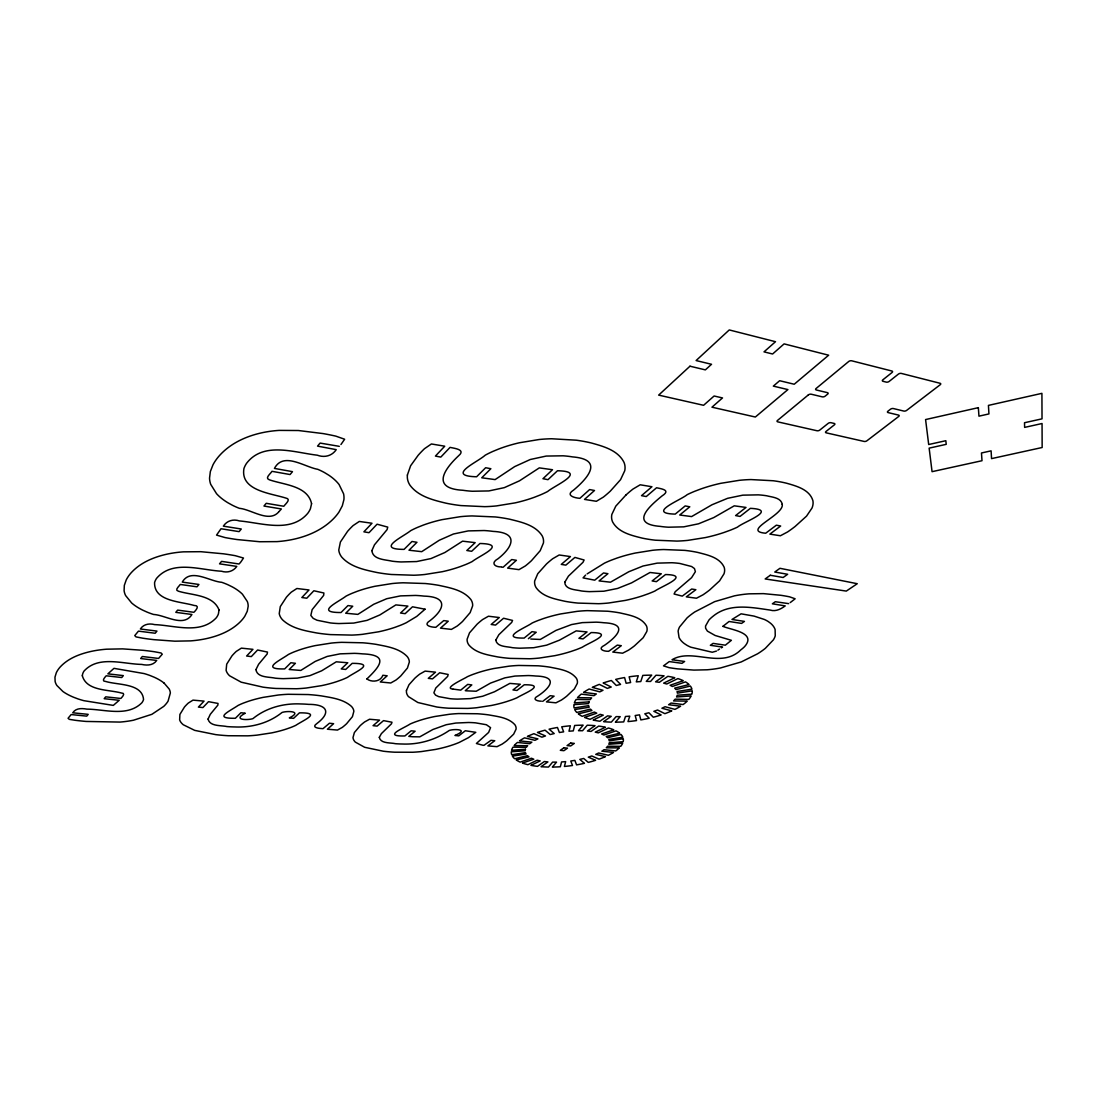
<?xml version="1.0" encoding="UTF-8"?>
<svg xmlns="http://www.w3.org/2000/svg" width="1097" height="1097" viewBox="0 0 1097 1097"><rect width="100%" height="100%" fill="white"/><g stroke="black" fill="none" stroke-linecap="round" stroke-linejoin="round"><path stroke-width="1.5" d="M340.948 444.532L344.636 439.239L335.847 436.14A164.207 78.792 -2.3 0 0 323.053 433.576L298.37 430.518L279.104 430.394A61.295 30.949 -2.5 0 0 260.784 433.027C245.152 436.606 229.78 443.832 219.057 456.05A111.304 55.453 -3.2 0 0 212.983 464.826L210.35 471.545L209.541 478.114A78.422 39.053 -2.6 0 0 210.72 484.353L216.534 493.677A88.967 44.401 -2.8 0 0 227.957 502.796L232.413 505.251A79.011 39.286 -2.7 0 0 239.393 508.336C251.117 509.269 268.792 523.008 278.501 512.162M240.819 562.048L243.493 558.03L235.252 555.685A149.357 63.544 -1.5 0 0 223.445 553.807L200.82 551.695L183.377 551.846A55.508 24.737 -1.5 0 0 167.018 554.15C153.717 557.098 140.334 562.61 131.037 572.922A100.91 44.511 -2.1 0 0 126.21 579.984L124.331 585.359L124.098 590.611A71.113 31.319 -1.7 0 0 125.648 595.589L131.654 602.98A80.643 35.598 -1.8 0 0 142.747 610.151L146.998 612.071A71.648 31.511 -1.7 0 0 153.594 614.471C165.428 615.019 183.556 627.882 191.948 614.485L175.794 612.345L177.632 610.11L193.895 612.291C196.116 610.11 200.216 605.352 194.032 605.448C180.511 601.403 153.991 601.444 154.581 582.603A58.662 25.958 -1.9 0 1 156.556 578.38C172.599 559.484 200.353 570.083 221.443 571.222C227.312 573.073 233.291 571.4 236.801 566.409L219.523 563.844L221.567 561.376L239.05 563.995L240.394 562.514M339.302 446.342L320.091 443.078L317.54 446.122L336.244 449.647C331.952 455.995 324.479 457.888 317.252 455.186C294.257 452.54 263.458 441.241 246.564 463.318A64.723 32.362 -3 0 0 243.932 468.584C240.161 490.565 270.383 493.211 285.714 498.024C291.665 498.984 285.467 503.948 283.794 506.266L266.228 503.304L263.952 506.046L281.394 508.967L278.803 511.833M625.893 495.062L615.787 506.142L611.852 514.424A55.371 25.588 -9.5 0 0 612.633 521.98C618.393 532.456 631.406 535.405 642.115 538.092A104.613 48.899 -10.2 0 0 655.375 540.204L676.945 541.095A72.032 33.212 -9.9 0 0 687.846 540.368L705.412 537.571A82.124 38.052 -9.9 0 0 724.431 532.333L730.012 530.304A72.8 33.568 -10 0 0 737.486 527.122C743.958 521.624 778.582 509.762 750.389 508.336L740.036 516.426L735.607 515.576L746.001 507.431L734.263 505.827L713.749 517.578L698.528 523.804L683.746 526.848L668.526 527.204A60.006 27.919 -9.9 0 1 660.133 526.368C629.061 523.955 649.698 506.06 661.971 495.981C671.268 490.085 661.738 488.905 656.568 487.754L646.243 496.557L641.526 495.652L651.92 486.739L640.182 484.792L632.942 489.084A153.498 69.029 -10.8 0 0 625.893 495.062M579.778 498.408L589.624 489.564L594.492 490.496L584.523 499.409L596.357 501.288L603.405 497.078A166.429 83.441 -6.1 0 0 610.343 491.113L620.559 479.663L624.728 470.791A58.045 28.399 -8 0 0 624.001 462.358C617.981 450.291 603.473 446.369 591.475 443.023A106.066 51.216 -7.2 0 0 576.35 440.199L551.599 438.759A75.364 36.914 -7.4 0 0 539.148 439.513L519.402 442.763A85.072 41.48 -7.4 0 0 498.737 449.002L492.868 451.416A76.008 37.202 -7.4 0 0 485.231 455.186C477.099 462.468 445.464 476.016 476.605 476.77L485.642 467.72L490.853 468.721L481.748 477.785L495.104 479.595L514.685 466.595L530.262 459.506L546.21 456.064L563.09 455.803A61.569 29.852 -7.5 0 1 572.442 456.887C604.433 459.451 587.69 478.292 573.539 490.14C565.366 495.131 573.841 497.764 578.955 498.23M528.37 638.687L536.227 632.27L531.976 631.666L524.174 638.07C498.134 638.481 525.929 627.58 532.127 623.027A63.146 25.67 -7.5 0 1 538.558 620.312L543.454 618.557A70.715 28.645 -7.5 0 1 560.649 613.936L576.981 611.372A62.598 25.464 -7.5 0 1 587.224 610.645L607.546 611.221A88.322 35.488 -7.4 0 1 619.915 612.908C629.253 615.102 640.895 616.802 646.352 625.674A48.213 19.595 -7.9 0 1 646.805 631.488L643.185 637.727L634.464 645.859A137.591 57.058 -6.7 0 1 628.554 650.137L622.602 653.195L612.798 652.071L621.3 645.694L617.282 645.118L608.533 651.399M587.156 573.882L604.474 563.131A67.109 28.796 -8.7 0 1 611.482 560.101L616.802 558.14A75.158 32.128 -8.8 0 1 635.314 553.039L652.715 550.269A66.547 28.563 -8.8 0 1 663.562 549.528L684.843 550.379A93.78 39.78 -8.6 0 1 697.678 552.408C707.25 554.904 719.55 557.276 724.13 567.19A51.285 21.967 -9.2 0 1 724.006 573.813L719.577 580.862L709.622 590.008A146.216 64.284 -7.9 0 1 703.012 594.807L696.472 598.222L686.311 596.864L695.855 589.706L691.7 589.02L682.279 596.124L674.079 594.012L675.203 591.722L691.604 577.653L695.388 571.66L694.47 568.561L691.617 566.518L679.866 563.474A54.439 23.16 -8.8 0 0 671.858 562.734L657.185 563.131L643.034 566.011L628.8 571.743L610.467 582.192L599.072 580.916L607.916 573.69L603.515 572.963L594.725 580.176L583.042 577.886L585.62 575.075M542.672 701.367L550.187 695.704L554.081 696.17L546.457 701.888L555.932 702.82L561.376 700.064A130.049 50.86 -5.8 0 0 566.669 696.225L574.348 688.957L577.296 683.417A45.553 17.525 -6.8 0 0 576.405 678.275C570.289 670.377 559.278 669.115 550.132 667.195A83.55 31.772 -6.4 0 0 538.202 665.81L518.785 665.454A59.169 22.763 -6.5 0 0 509.077 666.167L493.705 668.539A66.862 25.629 -6.5 0 0 477.675 672.749L473.122 674.34A59.691 22.955 -6.5 0 0 467.212 676.78C465.868 678.028 442.598 688.381 452.91 689.067M721.36 647.861L722.539 647.079L710.362 645.297L713.091 643.39L725.336 645.187L731.37 640.319L715.134 635.478L707.414 631.132L705.604 628.238L705.536 626.044L708.95 620.011A51.724 20.569 -10 0 1 712.844 616.418C729.011 602.856 751.034 607.327 770.039 610.055C775.661 611.852 780.817 609.109 785.219 605.901L772.37 603.803L775.346 601.718L788.661 603.638M790.238 602.582L795.147 598.784L789.607 596.837A131.105 51.079 -9.2 0 0 780.899 595.301L763.457 593.628L749.086 593.834A48.721 19.623 -9.8 0 0 734.442 595.849L714.668 601.636L694.84 611.907A89.159 35.255 -10.1 0 0 687.065 617.913L679.564 626.963A62.529 24.902 -9.8 0 0 678.124 631.186L679.043 637.48A71.003 28.261 -9.9 0 0 684.281 643.555L686.749 645.187A63.023 25.053 -9.8 0 0 690.891 647.216L712.255 652.249L716.492 651.07M717.877 650.164L719.509 649.081M412.335 736.759L419.794 736.841L432.876 729.505L446.287 724.706L455.831 723.046L468.474 722.498A46.047 16.661 -5.8 0 1 475.577 722.854L486.382 724.733L490.565 727.654L488.618 732.439L476.386 743.505L483.242 745.329M411.498 736.677L408.811 736.389L415.132 731.219L411.169 730.808L404.889 735.95C382.03 736.567 403.504 728.394 410.155 724.006A56.715 20.665 -5.7 0 1 415.653 721.799L419.89 720.345A63.544 23.078 -5.8 0 1 434.919 716.492L449.441 714.27A56.221 20.5 -5.8 0 1 458.683 713.571L477.291 713.749A79.437 28.632 -5.7 0 1 488.809 714.915C497.764 716.588 508.254 717.534 514.795 724.61A43.263 15.783 -6 0 1 516.056 729.176L513.657 734.154L506.841 740.694A123.577 45.649 -5.1 0 1 502.056 744.15L497.023 746.659L487.877 745.891L494.761 740.722L490.99 740.324L483.873 745.412M466.198 690.822L476.221 691.233L490.482 683.116L504.894 677.85L514.987 676.054L528.247 675.546A48.446 18.498 -6.6 0 1 535.624 676.013C558.688 676.575 550.584 687.504 538.078 695.882C531.401 699.214 537.132 701.23 541.356 701.189M322.971 728.696L329.443 723.238L333.598 723.691L327.413 729.217L337.465 730.067L342.291 727.393A131.544 50.023 -2.8 0 0 346.638 723.677L352.439 716.656L353.851 711.322A45.827 17.346 -3.9 0 0 351.424 706.372C343.169 699.036 331.5 697.665 321.023 695.841A84.195 31.374 -3.6 0 0 308.284 694.552L288.127 694.291A59.608 22.488 -3.6 0 0 278.295 695.018L263.115 697.377A67.342 25.313 -3.7 0 0 247.785 701.49L243.548 703.026A60.143 22.667 -3.6 0 0 238.145 705.412C228.985 711.596 212.832 718.631 235.375 718.274L240.901 712.748L245.289 713.215C231.645 720.276 248.416 720.331 252.954 718.604C266.324 707.716 283.794 703.108 300.852 703.959A48.789 18.279 -3.7 0 1 308.614 704.37C327.413 704.301 331.445 712.529 316.978 723.472C310.753 727.681 318.788 728.381 322.271 728.6M465.265 690.699L471.806 684.912L467.706 684.405L460.74 690.123L453.28 689.122M530.797 639.03L540.286 639.455L555.96 630.405L571.537 624.563L582.274 622.63L596.206 622.164A51.23 20.665 -7.5 0 1 603.885 622.753C629.404 623.905 616.829 636.781 604.598 645.228C597.275 648.78 603.076 651.275 607.861 651.289M435.728 627.388L443.75 620.587L448.234 621.217L440.5 628.142L451.388 629.404L457.134 626.085A146.545 63.667 -3.9 0 0 462.55 621.451L470.147 612.62L472.642 605.832A51.052 21.913 -5.3 0 0 470.832 599.483C463.249 590.09 450.305 587.882 439.157 585.414A93.602 39.574 -4.8 0 0 425.307 583.522L403.079 582.795A66.355 28.44 -4.9 0 0 392.095 583.549L374.941 586.278A74.953 31.991 -4.9 0 0 357.334 591.269L352.411 593.175A66.944 28.659 -4.9 0 0 346.062 596.124C337.341 602.664 314.633 612.661 341.016 612.524L347.968 605.558L352.727 606.23L345.72 613.223L357.855 614.389L373.72 604.282L386.734 598.715L400.501 595.89L415.53 595.438A54.274 23.064 -5 0 1 424.018 596.11C448.508 596.768 444.614 609.356 430.024 620.641C422.688 625.18 430.422 627.086 434.961 627.265M501.905 567.067L503.084 567.286L511.723 559.539L516.399 560.306L507.65 568.109L518.991 569.645L525.34 565.942A155.678 72.567 -4.8 0 0 531.442 560.704L540.204 550.694L543.44 542.974A54.247 24.847 -6.4 0 0 542.096 535.693C535.144 525.038 521.445 522.131 509.913 519.265A99.32 44.854 -5.8 0 0 495.46 516.961L472.025 515.933A70.482 32.279 -5.9 0 0 460.356 516.673L442.009 519.649A79.587 36.283 -6 0 0 423.003 525.202L417.642 527.342A71.099 32.526 -5.9 0 0 410.717 530.646C402.352 537.297 375.489 549.35 404.08 549.378L411.978 541.479L416.956 542.302L409.003 550.214L421.714 551.668L439.266 540.259L453.445 534.006L468.227 530.907L484.12 530.537A57.62 26.136 -6 0 1 493.019 531.387C519.525 532.621 512.752 547.211 498.011 558.757C490.359 562.967 494.72 567.039 501.123 566.916M164.125 683.116L169.212 689.067A64.12 24.696 -1.2 0 1 170.35 692.975L168.074 701.134A92.354 35.488 -0.9 0 1 163.714 706.413L151.88 714.312L133.519 720.208A48.748 18.58 -1.3 0 1 120.012 722.073L86.073 721.442A142.432 56.825 -1.2 0 1 75.693 720.359L69.33 719.358L68.069 718.274L71.154 714.558L86.745 716.135L88.213 714.353L72.759 712.789C75.844 707.99 81.822 708.223 86.869 709.128C104.846 709.293 127.54 717.164 141.883 702.752A52.944 20.281 -1 0 0 143.542 699.529C142.295 683.17 118.078 685.2 105.833 681.498C100.965 681.498 104.654 677.521 106.217 675.793L121.74 677.535L123.344 675.601L107.876 673.846L113.978 668.347L144.105 673.572A64.846 24.998 -1.2 0 1 150.262 675.601L154.17 677.206A72.786 27.974 -1.1 0 1 164.125 683.116M82.33 675.738C86.581 691.192 108.397 689.41 121.301 692.989C126.073 693.002 122.384 696.814 120.835 698.46L105.71 696.842L104.174 698.693L119.203 700.297L113.306 705.398L83.907 700.681A65.724 25.848 -1.3 0 1 77.654 698.789L73.609 697.253A73.952 29.194 -1.3 0 1 62.913 691.494L56.879 685.488A65.217 25.684 -1.2 0 1 55.124 681.443L54.973 677.151L56.317 672.735A92.546 36.53 -1.6 0 1 60.253 666.921C68.467 658.063 80.314 653.743 91.86 651.248A50.86 20.24 -1.1 0 1 106.656 649.191L122.603 648.875L143.474 650.343A137.303 52.368 -1.2 0 1 154.444 651.741L161.067 652.976L162.26 654.223L158.571 658.447L142.336 656.513L140.649 658.543L156.706 660.435C153.319 665.44 147.135 665.632 141.678 664.412C122.919 664.069 98.552 655.156 84.016 671.09A53.794 21.282 -1.4 0 0 82.508 674.559L82.33 675.738M208.06 719.07C209.842 726.639 221.004 725.199 226.942 726.571A50.311 19.211 -3 0 0 234.689 726.941C251.556 727.736 268.738 723.156 281.998 712.502C286.591 710.719 303.458 710.952 289.32 717.891L293.585 718.343L299.426 712.858C322.107 712.597 304.349 719.659 295.737 725.364A61.062 23.188 -3.2 0 1 290.431 727.613L286.303 729.052A68.892 26.232 -3.1 0 1 271.576 732.906L257.123 735.113A60.458 22.927 -3.1 0 1 247.744 735.84L228.272 735.73A87.472 33.637 -3.1 0 1 215.684 734.62L194.69 730.369L183.295 724.76A46.636 17.621 -2.9 0 1 179.647 719.879L179.894 714.435L184.447 707.044A128.075 48.323 -3.9 0 1 188.314 703.054L192.99 700.133L204.042 701.12L198.406 707.085L202.904 707.565L208.512 701.669L218.029 703.438L217.85 705.138L210.281 714.325L208.06 719.07M495.803 640.127C497.051 647.065 506.992 646.366 512.34 647.669A52.697 21.885 -7 0 0 520.033 648.19L533.732 647.71L546.635 645.159L559.456 640.168L576.213 630.885L587.046 631.941L578.914 638.331L583.042 638.907L591.16 632.571C615.678 632.722 589.308 642.54 582.37 647.161A63.983 26.369 -7.1 0 1 576.103 649.712L571.359 651.344A72.155 29.852 -7 0 1 554.931 655.649L539.436 658.049A63.324 26.081 -7 0 1 529.673 658.762L510.023 658.378A91.723 38.299 -7.1 0 1 497.736 656.925C487.644 654.909 475.961 653.222 468.872 644.981A48.748 20.075 -6.7 0 1 467.116 639.208L469.516 632.832L477.058 624.234A134.725 54.589 -7.8 0 1 482.557 619.586L488.453 616.226L499.272 617.529L491.195 624.467L495.556 625.084L503.578 618.242L512.546 620.436L511.668 622.438L498.861 634.71L495.803 640.127M219.03 609.891L218.413 613.909A57.62 24.641 -1.3 0 1 216.287 617.789C200.449 634.752 174.766 625.4 154.65 624.618C149.261 623.137 143.515 624.193 140.347 628.992L156.967 631.104L155.198 633.243L138.455 631.132L134.766 635.588L136.028 636.904L142.829 638.207A155.513 69.509 -1.6 0 0 153.964 639.661L174.821 641.183L190.645 640.881A53.013 22.516 -1.7 0 0 205.441 638.824C217.85 636.205 230.233 631.378 239.544 622.534A100.54 43.153 -1.1 0 0 244.823 616.199L247.264 611.248L248.169 606.312A69.783 30.003 -1.5 0 0 247.346 601.54L242.464 594.231A79.217 33.98 -1.4 0 0 232.276 586.881L228.19 584.866A70.592 30.387 -1.5 0 0 221.704 582.301C209.568 581.41 190.631 567.739 182.267 582.096L198.927 584.468L196.98 586.813L180.265 584.454C179.072 586.333 174.039 590.282 178.496 591.228C192.167 595.397 212.996 594.711 219.03 609.891M425.06 609.205L416.778 616.391L406.356 622.671A68.014 29.441 -4.3 0 1 400.144 625.413L395.386 627.182A76.749 33.335 -4.2 0 1 378.575 631.803L362.339 634.354A67.328 29.112 -4.3 0 1 351.904 635.094L330.499 634.601A97.578 42.838 -4.3 0 1 316.8 632.983C304.87 630.734 291.72 628.512 282.56 619.846A51.902 22.379 -3.9 0 1 279.241 613.538L280.297 606.586L286.413 597.207A142.651 61.048 -5.2 0 1 291.281 592.147L296.889 588.499L308.984 589.967L301.853 597.522L306.776 598.222L313.852 590.762L323.889 592.997L323.656 595.397L312.151 609.63L310.835 615.444L313.18 618.351L317.047 620.244L330.444 622.945A56.07 24.449 -4.2 0 0 338.918 623.549L353.7 623.082L367.097 620.354L379.836 614.951L395.852 604.9L407.878 606.093L400.528 613.017L405.15 613.676L412.486 606.792L425.06 609.205M371.91 550.612C372.733 559.703 385.376 559.58 392.123 561.184A59.581 27.85 -5.1 0 0 401.022 561.952L416.641 561.554L430.984 558.565L444.861 552.518L462.577 541.164L475.152 542.645L466.828 550.502L471.641 551.297L479.951 543.495C507.897 544.098 480.472 555.068 472.163 561.568A72.251 33.5 -5.3 0 1 465.402 564.653L460.233 566.614A81.535 37.956 -5.2 0 1 442.16 571.729L424.841 574.485A71.511 33.129 -5.2 0 1 413.802 575.239L391.286 574.485A103.749 48.83 -5.3 0 1 376.97 572.511C364.561 569.864 350.683 567.067 341.825 557.207A55.097 25.464 -4.8 0 1 338.781 549.967L340.399 542.014L347.571 531.346A151.592 69.248 -6.3 0 1 353.097 525.586L359.295 521.445L371.979 523.255L363.875 531.839L369.017 532.689L377.066 524.201L387.748 527.109L387.09 529.618L374.475 544.811L371.91 550.612M722.937 626.346C731.219 629.966 756.807 632.585 744.726 646.476A50.476 19.801 -9.1 0 1 740.873 649.822C721.072 669.417 692.385 647.573 672.036 659.736L684.61 661.477L681.991 663.328L669.293 661.573L663.507 665.852L669.047 667.648A136.672 54.987 -10 0 0 677.452 668.855L693.894 670.089L707.167 669.787A46.636 18.087 -9.3 0 0 720.551 667.95L741.229 661.944L757.574 653.798A87.842 34.706 -9 0 0 765.349 648.327L773.385 639.853A61.295 24.038 -9.3 0 0 775.25 635.766L775.113 629.541A69.481 27.274 -9.2 0 0 770.629 623.315L768.339 621.615A61.967 24.34 -9.3 0 0 764.362 619.462L754.05 616.103L741.092 613.826L731.987 619.462L744.438 621.409L741.572 623.411L729.08 621.478L722.937 626.346M366.905 678.933C371.403 682.416 380.44 682.073 382.867 675.272L387.172 675.793L380.289 681.964L390.738 682.992L395.99 680.03A138.51 56.194 -3.3 0 0 400.816 675.903L407.426 668.059L409.332 662.067A48.241 19.417 -4.5 0 0 407.152 656.486C399.157 648.19 386.884 646.476 376.093 644.35A88.555 35.09 -4.1 0 0 362.833 642.801L341.688 642.335A62.735 25.19 -4.2 0 0 331.321 643.075L315.223 645.612A70.88 28.344 -4.2 0 0 298.837 650.123L294.284 651.824A63.297 25.382 -4.1 0 0 288.456 654.456C279.954 660.463 259.989 669.485 284.671 668.923L290.842 662.739L295.408 663.301L289.197 669.499L300.797 670.432L315.223 661.422L327.208 656.431L340.097 653.853L354.345 653.346A51.34 20.445 -4.2 0 1 362.449 653.867C390.409 654.827 379.082 667.127 366.905 678.933M407.398 475.001L407.316 476.784A58.854 29.235 -6.1 0 0 409.949 485.176C418.327 496.447 433.013 500.067 445.958 503.166A111.044 56.139 -6.8 0 0 460.946 505.58L484.696 506.663A76.433 38.011 -6.6 0 0 496.434 505.923L514.987 502.906A87.184 43.578 -6.6 0 0 534.541 497.215L540.177 494.994A77.243 38.436 -6.7 0 0 547.622 491.511C555.151 485.176 588.019 471.408 557.482 470.75L547.993 479.663L542.96 478.703L552.49 469.722L539.299 467.884L519.525 480.801L504.318 487.644L488.864 490.935L472.3 491.25A63.722 31.991 -6.5 0 1 462.934 490.277C430.902 488.494 444.038 469.434 458.601 455.762C466.115 449.537 454.528 448.426 450.058 447.37L440.802 457.106L435.413 456.078L444.738 446.205L431.395 443.97L424.47 448.714A162.164 79.149 -7.9 0 0 418.135 455.324L410.621 465.759L407.398 475.001M379.301 737.362C380.673 743.821 390.354 742.491 395.345 743.684A47.308 17.525 -5.3 0 0 402.434 744.013C419.04 744.726 435.564 739.844 449.249 730.479C453.952 728.723 469.982 729.231 454.926 735.456L458.779 735.854L465.32 730.753L475.783 732.33L468.433 737.664L459.314 742.381A57.455 21.145 -5.4 0 1 453.925 744.479L449.811 745.85A64.792 23.915 -5.3 0 1 435.358 749.457L421.495 751.555A56.879 20.925 -5.3 0 1 412.65 752.254L394.632 752.199A82.248 30.634 -5.4 0 1 383.21 751.198L364.67 747.29L355.332 742.121A43.825 16.085 -5.1 0 1 353.001 737.582L354.386 732.535L360.173 725.679A120.931 44.003 -6 0 1 364.602 721.963L369.524 719.248L379.535 720.126L373.062 725.666L377.121 726.104L383.539 720.619L391.986 722.237L391.451 723.814L381.372 733.646L379.301 737.362M255.958 669.595C257.082 677.85 269.135 676.739 275.278 678.179A52.985 21.583 -3.5 0 0 283.369 678.659L297.383 678.124L309.944 675.629L321.709 670.774L336.285 661.806L347.776 662.766L341.249 668.923L345.678 669.458L352.192 663.356C376.477 663.287 355.963 671.433 347.42 677.384A64.298 26.026 -3.6 0 1 341.702 679.852L337.286 681.443A72.539 29.441 -3.5 0 1 321.586 685.639L306.31 688.025A63.653 25.725 -3.6 0 1 296.437 688.751L276.046 688.463A92.162 37.792 -3.6 0 1 262.923 687.133L241.203 682.183L229.616 675.793A49.077 19.773 -3.3 0 1 226.105 670.267L226.709 664.151L231.961 655.869A134.835 54.096 -4.5 0 1 236.28 651.385L241.381 648.135L252.927 649.342L246.619 656.02L251.323 656.596L257.589 650L267.476 652.071L267.161 653.99L258.604 664.275L255.958 669.595M406.466 690.452L406.411 691.549A46.101 17.909 -5.8 0 0 408.482 696.636L417.847 702.505L436.88 707.017A86.622 34.13 -6.1 0 0 448.728 708.209L467.514 708.415A59.869 23.284 -6.1 0 0 476.797 707.716L491.415 705.467A68.192 26.63 -6 0 0 506.787 701.545L511.188 700.064A60.472 23.531 -6.1 0 0 516.989 697.761C523.831 693.482 547.485 684.487 524.243 684.789L516.989 690.452L512.998 689.958L520.28 684.254L509.844 683.404L494.569 691.727L482.707 696.238L470.586 698.597L457.531 699.118A49.804 19.513 -6 0 1 450.14 698.707L438.718 696.636L435.564 695.128L433.877 692.783L435.77 688.052L447.658 676.41L448.166 674.477L439.664 672.763L432.506 678.865L428.296 678.344L435.509 672.173L425.115 671.103L419.74 674.107A127.307 48.858 -6.8 0 0 414.817 678.248L408.989 684.747L406.466 690.452M564.749 582.26C565.161 589.829 575.911 589.61 581.41 590.968A56.029 24.641 -8.2 0 0 589.432 591.64L603.871 591.214L617.638 588.431L631.557 582.877L650.027 572.483L661.299 573.786L652.139 580.957L656.404 581.657L665.536 574.54C691.563 575.075 661.71 586.223 654.923 591.022A68 29.66 -8.3 0 1 648.094 593.847L642.965 595.671A76.708 33.596 -8.3 0 1 625.345 600.402L608.876 602.98A67.301 29.345 -8.3 0 1 598.578 603.707L578.023 603.089A97.592 43.153 -8.4 0 1 565.257 601.348C554.876 599.017 542.562 596.823 536.022 587.526A51.778 22.598 -7.9 0 1 534.678 580.957L537.763 573.717L546.457 564.009A143.282 61.226 -9.1 0 1 552.655 558.757L559.168 554.986L570.426 556.577L561.294 564.393L565.846 565.133L574.897 557.413L584.111 560.005L583.014 562.281L568.438 576.131L564.749 582.26M311.575 503.674L310.437 508.665A63.352 30.593 -2 0 1 307.654 513.451C290.527 533.389 261.717 522.858 239.448 520.938C233.208 518.812 226.901 520.732 223.335 526.149L241.285 529.015L239.119 531.634L221.018 528.754L216.548 535.103L225.063 537.571A171.818 87.02 -2.7 0 0 237.075 539.546L259.687 541.74L276.993 541.616A58.251 27.878 -2.5 0 0 293.393 539.313C307.763 536.186 321.846 530.043 332.514 519.704A110.632 53.684 -1.7 0 0 339.055 511.929L342.305 505.827L343.896 499.711A76.776 37.257 -2.4 0 0 343.567 493.76L339.11 484.572A87.143 42.207 -2.2 0 0 328.826 475.22L324.589 472.629A77.668 37.737 -2.3 0 0 317.76 469.31C304.431 467.02 283.451 451.429 274.442 468.419L292.488 471.655L290.074 474.548L271.974 471.326C270.644 473.685 264.418 478.155 269.272 479.773C283.917 484.874 307.695 485.642 311.575 503.674M782.243 504.401C784.218 515.192 740.708 531.071 765.706 533.224L776.361 525.189L780.653 526.012L769.875 534.116L780.392 535.761L787.632 531.922A156.501 72.896 -9.6 0 0 795.092 526.491L806.556 516.111L811.986 508.076A54.96 24.765 -10.9 0 0 812.85 500.493C809.435 489.454 796.463 486.053 786.604 483.228A100.28 44.84 -10.2 0 0 773.289 480.76L750.938 479.567A71.236 32.238 -10.5 0 0 739.419 480.308L720.77 483.311A80.438 36.242 -10.4 0 0 700.722 489.015L694.908 491.209A71.84 32.499 -10.4 0 0 687.202 494.637C680.949 500.067 645.886 513.396 675.231 514.109L685.2 505.923L689.78 506.8L679.729 515.014L691.604 516.577L711.98 504.771L727.572 498.326L742.792 495.158L758.288 494.857A58.237 26.109 -10.4 0 1 766.652 495.775C772 497.188 781.16 497.572 782.243 504.401M525.477 749.224L525.161 750.759L511.284 751.815A56.441 19.897 -7.1 0 0 511.723 754.75L525.422 752.611L526.053 754.009L512.409 756.148A56.441 19.897 -7.1 0 0 514.658 758.754L527.451 755.655L528.973 756.875L516.234 759.947A56.441 19.897 -7.1 0 0 520.156 762.113L531.442 758.233L533.773 759.206L522.515 763.059A56.441 19.897 -7.1 0 0 527.904 764.678L537.173 760.235L540.19 760.907L530.934 765.336A56.441 19.897 -7.1 0 0 537.503 766.35L544.345 761.537L547.897 761.908L541.054 766.693A56.441 19.897 -7.1 0 0 548.486 767.05L552.614 762.127L556.522 762.141L552.381 767.064A56.441 19.897 -7.1 0 0 560.334 766.762L561.568 761.949L565.654 761.633L564.393 766.446A56.441 19.897 -7.1 0 0 572.497 765.5L570.783 761.016L574.869 760.386L576.556 764.87A56.441 19.897 -7.1 0 0 584.427 763.32L579.833 759.398L583.714 758.466L588.28 762.401A56.441 19.897 -7.1 0 0 595.589 760.317L588.294 757.136L591.777 755.97L599.044 759.151A56.441 19.897 -7.1 0 0 605.434 756.642L595.753 754.366L598.674 752.995L608.341 755.284A56.441 19.897 -7.1 0 0 613.484 752.432L601.855 751.198L604.063 749.69L615.705 750.938A56.441 19.897 -7.1 0 0 619.339 747.893L606.284 747.784L607.669 746.221L620.751 746.33A56.441 19.897 -7.1 0 0 622.671 743.231L608.808 744.273L609.288 742.738L623.178 741.695A56.441 19.897 -7.1 0 0 623.261 738.692L609.26 740.873L608.808 739.419L622.835 737.239A56.441 19.897 -7.1 0 0 621.025 734.483L607.601 737.733L606.216 736.457L619.654 733.207A56.441 19.897 -7.1 0 0 616.02 730.863L603.885 735.017L601.636 733.975L613.758 729.807A56.441 19.897 -7.1 0 0 608.451 727.997L598.276 732.865L595.26 732.124L605.407 727.242A56.441 19.897 -7.1 0 0 598.688 726.077L591.05 731.425L587.416 731.013L595.027 725.666A56.441 19.897 -7.1 0 0 587.224 725.213L582.562 730.739L578.503 730.698L583.124 725.172A56.441 19.897 -7.1 0 0 574.677 725.46L573.265 730.89L568.986 731.205L570.371 725.789A56.441 19.897 -7.1 0 0 561.733 726.804L563.639 731.85L559.388 732.508L557.454 727.476A56.441 19.897 -7.1 0 0 549.103 729.176L554.204 733.564L550.2 734.537L545.072 730.177A56.441 19.897 -7.1 0 0 537.461 732.439L545.47 735.95L541.918 737.184L533.91 733.701A56.441 19.897 -7.1 0 0 527.438 736.416L537.887 738.871L534.966 740.31L524.544 737.856A56.441 19.897 -7.1 0 0 519.553 740.873L531.853 742.189L529.714 743.725L517.455 742.436A56.441 19.897 -7.1 0 0 514.178 745.576L527.643 745.699L526.395 747.276L512.985 747.167A56.441 19.897 -7.1 0 0 511.531 750.279L525.477 749.224M589.02 701.861L588.554 703.588L573.937 704.644A59.718 22.187 -8.1 0 0 574.115 707.963L588.636 705.659L589.158 707.263L574.705 709.54A59.718 22.187 -8.1 0 0 576.803 712.488L590.474 709.115L591.941 710.513L578.338 713.873A59.718 22.187 -8.1 0 0 582.233 716.327L594.396 712.063L596.741 713.173L584.605 717.424A59.718 22.187 -8.1 0 0 590.076 719.289L600.182 714.353L603.268 715.148L593.175 720.057A59.718 22.187 -8.1 0 0 599.936 721.236L607.546 715.888L611.221 716.327L603.611 721.661A59.718 22.187 -8.1 0 0 611.331 722.128L616.116 716.615L620.203 716.67L615.39 722.169A59.718 22.187 -8.1 0 0 623.713 721.895L625.468 716.492L629.774 716.163L627.991 721.579A59.718 22.187 -8.1 0 0 636.534 720.578L635.19 715.518L639.51 714.846L640.826 719.906A59.718 22.187 -8.1 0 0 649.205 718.233L644.803 713.777L648.93 712.762L653.305 717.232A59.718 22.187 -8.1 0 0 661.134 714.942L653.853 711.309L657.597 710.02L664.864 713.667A59.718 22.187 -8.1 0 0 671.775 710.883L661.916 708.237L665.111 706.729L674.957 709.375A59.718 22.187 -8.1 0 0 680.62 706.207L668.608 704.727L671.076 703.054L683.088 704.548A59.718 22.187 -8.1 0 0 687.202 701.148L673.585 700.901L675.19 699.159L688.82 699.406A59.718 22.187 -8.1 0 0 691.151 695.923L676.561 696.979L677.233 695.251L691.85 694.182A59.718 22.187 -8.1 0 0 692.248 690.795L677.398 693.139L677.068 691.508L691.946 689.149A59.718 22.187 -8.1 0 0 690.342 686.036L675.985 689.574L674.669 688.121L689.053 684.569A59.718 22.187 -8.1 0 0 685.488 681.881L672.392 686.475L670.13 685.282L683.239 680.688A59.718 22.187 -8.1 0 0 677.877 678.59L666.743 684.007L663.658 683.129L674.778 677.713A59.718 22.187 -8.1 0 0 667.854 676.328L659.338 682.307L655.581 681.813L664.069 675.834A59.718 22.187 -8.1 0 0 655.965 675.245L650.535 681.47L646.284 681.374L651.687 675.162A59.718 22.187 -8.1 0 0 642.815 675.409L640.785 681.552L636.287 681.868L638.276 675.752A59.718 22.187 -8.1 0 0 629.13 676.822L630.624 682.54L626.113 683.266L624.591 677.548A59.718 22.187 -8.1 0 0 615.678 679.4L620.587 684.405L616.295 685.474L611.358 680.483A59.718 22.187 -8.1 0 0 603.172 682.992L611.221 687.024L607.381 688.395L599.332 684.377A59.718 22.187 -8.1 0 0 592.311 687.394L602.993 690.274L599.812 691.864L589.144 689.012A59.718 22.187 -8.1 0 0 583.618 692.372L596.357 693.962L593.984 695.69L581.287 694.113A59.718 22.187 -8.1 0 0 577.543 697.637L591.626 697.884L590.172 699.653L576.144 699.42A59.718 22.187 -8.1 0 0 574.348 702.93L589.02 701.861M689.972 366.206L658.653 395.112L703.588 405.3L714.106 396.003L722.512 397.937L711.967 407.193L755.353 417.025L787.893 389.586L773.344 386.117L779.652 380.714L794.228 384.238L828.646 355.209L784.108 343.882L772.59 354.002L764.019 351.863L775.497 341.702L729.258 329.936L696.088 360.556L711.528 364.286L705.371 369.881L689.972 366.206M808.366 394.893L777.43 420.494A2.043 1.001 -12.1 0 0 777.8 421.865L816.95 430.737A2.029 0.974 -12.6 0 0 819.747 430.106L828.221 423.346A2.029 0.987 -12.8 0 1 831.032 422.715L834.145 423.428A2.029 0.974 -12.9 0 1 834.447 424.786L825.945 431.519A2.016 0.96 -12.7 0 0 826.247 432.849L864.107 441.433A2.002 0.932 -13.2 0 0 866.863 440.816L898.717 416.449A2.057 0.974 -13.9 0 0 898.512 415.091L888.117 412.595A2.057 0.987 -13.9 0 1 887.898 411.224L890.517 409.195A2.071 0.987 -13.9 0 1 893.369 408.55L903.777 411.06A2.071 0.987 -14.1 0 0 906.616 410.415L940.225 384.718A2.125 1.015 -14.9 0 0 940.06 383.278L901.35 373.419A2.139 1.056 -14.5 0 0 898.402 374.104L889.146 381.441A2.125 1.042 -14.3 0 1 886.225 382.113L883.058 381.317A2.125 1.042 -14.2 0 1 882.824 379.85L892.053 372.5A2.139 1.056 -14.4 0 0 891.834 371.005L851.711 360.803A2.167 1.097 -13.9 0 0 848.721 361.489L816.045 388.544A2.112 1.056 -13.1 0 0 816.387 389.997L827.385 392.644A2.098 1.042 -13.1 0 1 827.7 394.084L825.122 396.182A2.098 1.042 -13.1 0 1 822.243 396.84L811.259 394.221A2.098 1.042 -12.9 0 0 808.366 394.893M770.286 575.267L765.171 578.955L846.294 591.091L857.251 583.714L779.953 568.301L774.77 572.031L787.646 574.28L783.148 577.488L770.286 575.267M563.913 747.784L560.32 750.307L563.899 750.691L567.506 748.168L563.913 747.784M570.701 743.012L567.067 745.576L570.659 745.96L574.307 743.409L570.701 743.012M978.359 407.659L925.58 419.561L928.693 444.518L945.833 440.706L946.217 444.34L929.145 448.138L932.066 471.669L982.007 460.713L981.472 452.979L991.098 450.853L991.551 458.615L1042.15 447.507L1042.054 423.524L1024.625 427.391L1024.516 422.729L1042.027 418.835L1041.917 393.343L988.438 405.396L988.932 413.926L978.949 416.161L978.359 407.659"/></g></svg>
